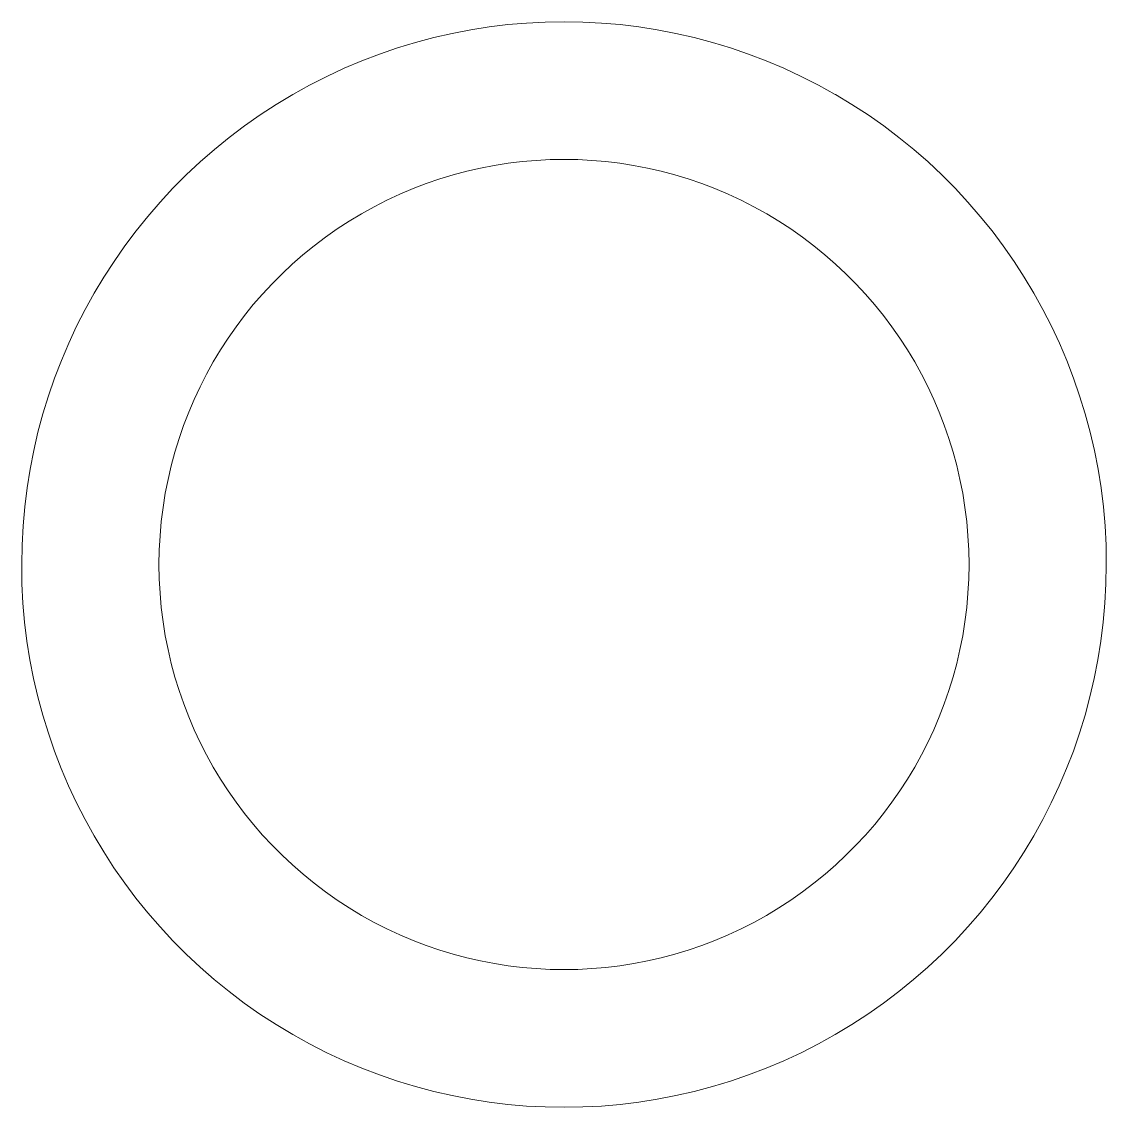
# Model space of a CAD drawing. Header units: centimetres. Extents: x -20.3 to 20.3, y -34.1 to 34.1.
# Drawn here: x -10.557 to -8.977, y -34.056 to -32.475 of the extents above; entities that cross this region are included whole.
import ezdxf

# ---------------------------------------------------------------- set-up
doc = ezdxf.new("R2010")
doc.units = ezdxf.units.CM
doc.header["$MEASUREMENT"] = 0
doc.layers.add('layer 1', color=7, linetype='Continuous')

msp = doc.modelspace()

# ---------------------------------------------------------------- linework, layer by layer
at = {"layer": 'layer 1', "color": 1, "lineweight": 9}
for points, knots in [([(-8.97671, -33.26569), (-8.97671, -33.26569), (-8.9771, -33.29386), (-8.9771, -33.29386), (-8.9771, -33.29386), (-8.9771, -33.29386), (-8.97849, -33.32186), (-8.97849, -33.32186), (-8.97849, -33.32186), (-8.97849, -33.32186), (-8.98096, -33.34967), (-8.98096, -33.34967), (-8.98096, -33.34967), (-8.98096, -33.34967), (-8.98438, -33.37727), (-8.98438, -33.37727), (-8.98438, -33.37727), (-8.98438, -33.37727), (-8.98876, -33.40464), (-8.98876, -33.40464), (-8.98876, -33.40464), (-8.98876, -33.40464), (-8.99408, -33.43177), (-8.99408, -33.43177), (-8.99408, -33.43177), (-8.99408, -33.43177), (-9.00032, -33.45862), (-9.00032, -33.45862), (-9.00032, -33.45862), (-9.00032, -33.45862), (-9.00748, -33.48517), (-9.00748, -33.48517), (-9.00748, -33.48517), (-9.00748, -33.48517), (-9.01554, -33.51141), (-9.01554, -33.51141), (-9.01554, -33.51141), (-9.01554, -33.51141), (-9.0245, -33.5373), (-9.0245, -33.5373), (-9.0245, -33.5373), (-9.0245, -33.5373), (-9.03434, -33.56284), (-9.03434, -33.56284), (-9.03434, -33.56284), (-9.03434, -33.56284), (-9.04504, -33.58799), (-9.04504, -33.58799), (-9.04504, -33.58799), (-9.04504, -33.58799), (-9.0566, -33.61274), (-9.0566, -33.61274), (-9.0566, -33.61274), (-9.0566, -33.61274), (-9.069, -33.63706), (-9.069, -33.63706), (-9.069, -33.63706), (-9.069, -33.63706), (-9.08222, -33.66093), (-9.08222, -33.66093), (-9.08222, -33.66093), (-9.08222, -33.66093), (-9.09626, -33.68433), (-9.09626, -33.68433), (-9.09626, -33.68433), (-9.09626, -33.68433), (-9.1111, -33.70724), (-9.1111, -33.70724), (-9.1111, -33.70724), (-9.1111, -33.70724), (-9.12674, -33.72963), (-9.12674, -33.72963), (-9.12674, -33.72963), (-9.12674, -33.72963), (-9.14314, -33.75149), (-9.14314, -33.75149), (-9.14314, -33.75149), (-9.14314, -33.75149), (-9.16032, -33.77279), (-9.16032, -33.77279), (-9.16032, -33.77279), (-9.16032, -33.77279), (-9.17824, -33.79351), (-9.17824, -33.79351), (-9.17824, -33.79351), (-9.17824, -33.79351), (-9.1969, -33.81363), (-9.1969, -33.81363), (-9.1969, -33.81363), (-9.1969, -33.81363), (-9.2163, -33.83313), (-9.2163, -33.83313), (-9.2163, -33.83313), (-9.2163, -33.83313), (-9.23641, -33.85199), (-9.23641, -33.85199), (-9.23641, -33.85199), (-9.23641, -33.85199), (-9.25723, -33.87017), (-9.25723, -33.87017), (-9.25723, -33.87017), (-9.25723, -33.87017), (-9.27873, -33.88766), (-9.27873, -33.88766), (-9.27873, -33.88766), (-9.27873, -33.88766), (-9.30091, -33.90444), (-9.30091, -33.90444), (-9.30091, -33.90444), (-9.30091, -33.90444), (-9.32375, -33.92049), (-9.32375, -33.92049), (-9.32375, -33.92049), (-9.32375, -33.92049), (-9.34725, -33.93579), (-9.34725, -33.93579), (-9.34725, -33.93579), (-9.34725, -33.93579), (-9.37138, -33.95031), (-9.37138, -33.95031), (-9.37138, -33.95031), (-9.37138, -33.95031), (-9.39601, -33.96396), (-9.39601, -33.96396), (-9.39601, -33.96396), (-9.39601, -33.96396), (-9.421, -33.97667), (-9.421, -33.97667), (-9.421, -33.97667), (-9.421, -33.97667), (-9.44631, -33.98844), (-9.44631, -33.98844), (-9.44631, -33.98844), (-9.44631, -33.98844), (-9.47194, -33.99927), (-9.47194, -33.99927), (-9.47194, -33.99927), (-9.47194, -33.99927), (-9.49783, -34.00915), (-9.49783, -34.00915), (-9.49783, -34.00915), (-9.49783, -34.00915), (-9.52398, -34.0181), (-9.52398, -34.0181), (-9.52398, -34.0181), (-9.52398, -34.0181), (-9.55036, -34.0261), (-9.55036, -34.0261), (-9.55036, -34.0261), (-9.55036, -34.0261), (-9.57694, -34.03317), (-9.57694, -34.03317), (-9.57694, -34.03317), (-9.57694, -34.03317), (-9.6037, -34.03929), (-9.6037, -34.03929), (-9.6037, -34.03929), (-9.6037, -34.03929), (-9.63061, -34.04447), (-9.63061, -34.04447), (-9.63061, -34.04447), (-9.63061, -34.04447), (-9.65764, -34.04871), (-9.65764, -34.04871), (-9.65764, -34.04871), (-9.65764, -34.04871), (-9.68478, -34.05201), (-9.68478, -34.05201), (-9.68478, -34.05201), (-9.68478, -34.05201), (-9.71199, -34.05437), (-9.71199, -34.05437), (-9.71199, -34.05437), (-9.71199, -34.05437), (-9.73925, -34.05578), (-9.73925, -34.05578), (-9.73925, -34.05578), (-9.73925, -34.05578), (-9.76654, -34.05622), (-9.76654, -34.05622), (-9.76654, -34.05622), (-9.76654, -34.05622), (-9.79383, -34.05578), (-9.79383, -34.05578), (-9.79383, -34.05578), (-9.79383, -34.05578), (-9.82109, -34.05437), (-9.82109, -34.05437), (-9.82109, -34.05437), (-9.82109, -34.05437), (-9.8483, -34.05201), (-9.8483, -34.05201), (-9.8483, -34.05201), (-9.8483, -34.05201), (-9.87544, -34.04871), (-9.87544, -34.04871), (-9.87544, -34.04871), (-9.87544, -34.04871), (-9.90247, -34.04447), (-9.90247, -34.04447), (-9.90247, -34.04447), (-9.90247, -34.04447), (-9.92938, -34.03929), (-9.92938, -34.03929), (-9.92938, -34.03929), (-9.92938, -34.03929), (-9.95614, -34.03317), (-9.95614, -34.03317), (-9.95614, -34.03317), (-9.95614, -34.03317), (-9.98272, -34.0261), (-9.98272, -34.0261), (-9.98272, -34.0261), (-9.98272, -34.0261), (-10.0091, -34.0181), (-10.0091, -34.0181), (-10.0091, -34.0181), (-10.0091, -34.0181), (-10.03525, -34.00915), (-10.03525, -34.00915), (-10.03525, -34.00915), (-10.03525, -34.00915), (-10.06115, -33.99927), (-10.06115, -33.99927), (-10.06115, -33.99927), (-10.06115, -33.99927), (-10.08677, -33.98844), (-10.08677, -33.98844), (-10.08677, -33.98844), (-10.08677, -33.98844), (-10.11209, -33.97667), (-10.11209, -33.97667), (-10.11209, -33.97667), (-10.11209, -33.97667), (-10.13708, -33.96396), (-10.13708, -33.96396), (-10.13708, -33.96396), (-10.13708, -33.96396), (-10.16171, -33.95031), (-10.16171, -33.95031), (-10.16171, -33.95031), (-10.16171, -33.95031), (-10.16183, -33.95031), (-10.16183, -33.95031), (-10.16183, -33.95031), (-10.16183, -33.95031), (-10.18596, -33.93579), (-10.18596, -33.93579), (-10.18596, -33.93579), (-10.18596, -33.93579), (-10.20946, -33.92049), (-10.20946, -33.92049), (-10.20946, -33.92049), (-10.20946, -33.92049), (-10.2323, -33.90444), (-10.2323, -33.90444), (-10.2323, -33.90444), (-10.2323, -33.90444), (-10.25448, -33.88766), (-10.25448, -33.88766), (-10.25448, -33.88766), (-10.25448, -33.88766), (-10.27598, -33.87017), (-10.27598, -33.87017), (-10.27598, -33.87017), (-10.27598, -33.87017), (-10.2968, -33.85199), (-10.2968, -33.85199), (-10.2968, -33.85199), (-10.2968, -33.85199), (-10.31691, -33.83313), (-10.31691, -33.83313), (-10.31691, -33.83313), (-10.31691, -33.83313), (-10.33631, -33.81363), (-10.33631, -33.81363), (-10.33631, -33.81363), (-10.33631, -33.81363), (-10.35499, -33.79351), (-10.35499, -33.79351), (-10.35499, -33.79351), (-10.35499, -33.79351), (-10.37294, -33.77279), (-10.37294, -33.77279), (-10.37294, -33.77279), (-10.37294, -33.77279), (-10.39012, -33.75149), (-10.39012, -33.75149), (-10.39012, -33.75149), (-10.39012, -33.75149), (-10.40654, -33.72963), (-10.40654, -33.72963), (-10.40654, -33.72963), (-10.40654, -33.72963), (-10.42217, -33.70724), (-10.42217, -33.70724), (-10.42217, -33.70724), (-10.42217, -33.70724), (-10.43701, -33.68433), (-10.43701, -33.68433), (-10.43701, -33.68433), (-10.43701, -33.68433), (-10.45106, -33.66093), (-10.45106, -33.66093), (-10.45106, -33.66093), (-10.45106, -33.66093), (-10.46428, -33.63706), (-10.46428, -33.63706), (-10.46428, -33.63706), (-10.46428, -33.63706), (-10.47668, -33.61274), (-10.47668, -33.61274), (-10.47668, -33.61274), (-10.47668, -33.61274), (-10.48824, -33.58799), (-10.48824, -33.58799), (-10.48824, -33.58799), (-10.48824, -33.58799), (-10.49894, -33.56284), (-10.49894, -33.56284), (-10.49894, -33.56284), (-10.49894, -33.56284), (-10.50878, -33.5373), (-10.50878, -33.5373), (-10.50878, -33.5373), (-10.50878, -33.5373), (-10.51774, -33.51141), (-10.51774, -33.51141), (-10.51774, -33.51141), (-10.51774, -33.51141), (-10.5258, -33.48517), (-10.5258, -33.48517), (-10.5258, -33.48517), (-10.5258, -33.48517), (-10.53297, -33.45862), (-10.53297, -33.45862), (-10.53297, -33.45862), (-10.53297, -33.45862), (-10.53921, -33.43177), (-10.53921, -33.43177), (-10.53921, -33.43177), (-10.53921, -33.43177), (-10.54453, -33.40464), (-10.54453, -33.40464), (-10.54453, -33.40464), (-10.54453, -33.40464), (-10.54891, -33.37727), (-10.54891, -33.37727), (-10.54891, -33.37727), (-10.54891, -33.37727), (-10.55233, -33.34967), (-10.55233, -33.34967), (-10.55233, -33.34967), (-10.55233, -33.34967), (-10.55479, -33.32186), (-10.55479, -33.32186), (-10.55479, -33.32186), (-10.55479, -33.32186), (-10.55619, -33.29386), (-10.55619, -33.29386), (-10.55619, -33.29386), (-10.55619, -33.29386), (-10.55658, -33.26569), (-10.55658, -33.26569), (-10.55658, -33.26569), (-10.55658, -33.26569), (-10.55646, -33.2657), (-10.55646, -33.2657), (-10.55646, -33.2657), (-10.55646, -33.2657), (-10.55607, -33.23754), (-10.55607, -33.23754), (-10.55607, -33.23754), (-10.55607, -33.23754), (-10.55467, -33.20954), (-10.55467, -33.20954), (-10.55467, -33.20954), (-10.55467, -33.20954), (-10.55221, -33.18173), (-10.55221, -33.18173), (-10.55221, -33.18173), (-10.55221, -33.18173), (-10.54879, -33.15412), (-10.54879, -33.15412), (-10.54879, -33.15412), (-10.54879, -33.15412), (-10.54441, -33.12675), (-10.54441, -33.12675), (-10.54441, -33.12675), (-10.54441, -33.12675), (-10.53909, -33.09963), (-10.53909, -33.09963), (-10.53909, -33.09963), (-10.53909, -33.09963), (-10.53285, -33.07278), (-10.53285, -33.07278), (-10.53285, -33.07278), (-10.53285, -33.07278), (-10.52569, -33.04623), (-10.52569, -33.04623), (-10.52569, -33.04623), (-10.52569, -33.04623), (-10.51762, -33.01999), (-10.51762, -33.01999), (-10.51762, -33.01999), (-10.51762, -33.01999), (-10.50866, -32.99409), (-10.50866, -32.99409), (-10.50866, -32.99409), (-10.50866, -32.99409), (-10.49882, -32.96856), (-10.49882, -32.96856), (-10.49882, -32.96856), (-10.49882, -32.96856), (-10.48812, -32.94341), (-10.48812, -32.94341), (-10.48812, -32.94341), (-10.48812, -32.94341), (-10.47656, -32.91866), (-10.47656, -32.91866), (-10.47656, -32.91866), (-10.47656, -32.91866), (-10.46416, -32.89434), (-10.46416, -32.89434), (-10.46416, -32.89434), (-10.46416, -32.89434), (-10.45094, -32.87047), (-10.45094, -32.87047), (-10.45094, -32.87047), (-10.45094, -32.87047), (-10.4369, -32.84707), (-10.4369, -32.84707), (-10.4369, -32.84707), (-10.4369, -32.84707), (-10.42206, -32.82416), (-10.42206, -32.82416), (-10.42206, -32.82416), (-10.42206, -32.82416), (-10.40642, -32.80176), (-10.40642, -32.80176), (-10.40642, -32.80176), (-10.40642, -32.80176), (-10.39, -32.77991), (-10.39, -32.77991), (-10.39, -32.77991), (-10.39, -32.77991), (-10.37282, -32.7586), (-10.37282, -32.7586), (-10.37282, -32.7586), (-10.37282, -32.7586), (-10.35488, -32.73788), (-10.35488, -32.73788), (-10.35488, -32.73788), (-10.35488, -32.73788), (-10.3362, -32.71776), (-10.3362, -32.71776), (-10.3362, -32.71776), (-10.3362, -32.71776), (-10.3168, -32.69826), (-10.3168, -32.69826), (-10.3168, -32.69826), (-10.3168, -32.69826), (-10.29668, -32.67941), (-10.29668, -32.67941), (-10.29668, -32.67941), (-10.29668, -32.67941), (-10.27587, -32.66123), (-10.27587, -32.66123), (-10.27587, -32.66123), (-10.27587, -32.66123), (-10.25437, -32.64373), (-10.25437, -32.64373), (-10.25437, -32.64373), (-10.25437, -32.64373), (-10.23219, -32.62695), (-10.23219, -32.62695), (-10.23219, -32.62695), (-10.23219, -32.62695), (-10.20934, -32.6109), (-10.20934, -32.6109), (-10.20934, -32.6109), (-10.20934, -32.6109), (-10.18585, -32.59561), (-10.18585, -32.59561), (-10.18585, -32.59561), (-10.18585, -32.59561), (-10.16172, -32.58109), (-10.16172, -32.58109), (-10.16172, -32.58109), (-10.16172, -32.58109), (-10.13709, -32.56744), (-10.13709, -32.56744), (-10.13709, -32.56744), (-10.13709, -32.56744), (-10.1121, -32.55473), (-10.1121, -32.55473), (-10.1121, -32.55473), (-10.1121, -32.55473), (-10.08678, -32.54296), (-10.08678, -32.54296), (-10.08678, -32.54296), (-10.08678, -32.54296), (-10.06116, -32.53213), (-10.06116, -32.53213), (-10.06116, -32.53213), (-10.06116, -32.53213), (-10.03526, -32.52224), (-10.03526, -32.52224), (-10.03526, -32.52224), (-10.03526, -32.52224), (-10.00911, -32.5133), (-10.00911, -32.5133), (-10.00911, -32.5133), (-10.00911, -32.5133), (-9.98273, -32.50529), (-9.98273, -32.50529), (-9.98273, -32.50529), (-9.98273, -32.50529), (-9.95615, -32.49823), (-9.95615, -32.49823), (-9.95615, -32.49823), (-9.95615, -32.49823), (-9.92939, -32.49211), (-9.92939, -32.49211), (-9.92939, -32.49211), (-9.92939, -32.49211), (-9.90248, -32.48692), (-9.90248, -32.48692), (-9.90248, -32.48692), (-9.90248, -32.48692), (-9.87545, -32.48268), (-9.87545, -32.48268), (-9.87545, -32.48268), (-9.87545, -32.48268), (-9.84831, -32.47938), (-9.84831, -32.47938), (-9.84831, -32.47938), (-9.84831, -32.47938), (-9.8211, -32.47703), (-9.8211, -32.47703), (-9.8211, -32.47703), (-9.8211, -32.47703), (-9.79384, -32.47561), (-9.79384, -32.47561), (-9.79384, -32.47561), (-9.79384, -32.47561), (-9.76655, -32.47511), (-9.76655, -32.47511), (-9.76655, -32.47511), (-9.76655, -32.47511), (-9.73926, -32.47561), (-9.73926, -32.47561), (-9.73926, -32.47561), (-9.73926, -32.47561), (-9.712, -32.47703), (-9.712, -32.47703), (-9.712, -32.47703), (-9.712, -32.47703), (-9.68479, -32.47938), (-9.68479, -32.47938), (-9.68479, -32.47938), (-9.68479, -32.47938), (-9.65765, -32.48268), (-9.65765, -32.48268), (-9.65765, -32.48268), (-9.65765, -32.48268), (-9.63062, -32.48692), (-9.63062, -32.48692), (-9.63062, -32.48692), (-9.63062, -32.48692), (-9.60371, -32.49211), (-9.60371, -32.49211), (-9.60371, -32.49211), (-9.60371, -32.49211), (-9.57695, -32.49823), (-9.57695, -32.49823), (-9.57695, -32.49823), (-9.57695, -32.49823), (-9.55038, -32.50529), (-9.55038, -32.50529), (-9.55038, -32.50529), (-9.55038, -32.50529), (-9.524, -32.5133), (-9.524, -32.5133), (-9.524, -32.5133), (-9.524, -32.5133), (-9.49785, -32.52224), (-9.49785, -32.52224), (-9.49785, -32.52224), (-9.49785, -32.52224), (-9.47195, -32.53213), (-9.47195, -32.53213), (-9.47195, -32.53213), (-9.47195, -32.53213), (-9.44633, -32.54296), (-9.44633, -32.54296), (-9.44633, -32.54296), (-9.44633, -32.54296), (-9.42101, -32.55473), (-9.42101, -32.55473), (-9.42101, -32.55473), (-9.42101, -32.55473), (-9.39602, -32.56744), (-9.39602, -32.56744), (-9.39602, -32.56744), (-9.39602, -32.56744), (-9.37139, -32.58109), (-9.37139, -32.58109), (-9.37139, -32.58109), (-9.37139, -32.58109), (-9.37122, -32.58108), (-9.37122, -32.58108), (-9.37122, -32.58108), (-9.37122, -32.58108), (-9.34708, -32.5956), (-9.34708, -32.5956), (-9.34708, -32.5956), (-9.34708, -32.5956), (-9.32358, -32.6109), (-9.32358, -32.6109), (-9.32358, -32.6109), (-9.32358, -32.6109), (-9.30074, -32.62695), (-9.30074, -32.62695), (-9.30074, -32.62695), (-9.30074, -32.62695), (-9.27856, -32.64373), (-9.27856, -32.64373), (-9.27856, -32.64373), (-9.27856, -32.64373), (-9.25706, -32.66122), (-9.25706, -32.66122), (-9.25706, -32.66122), (-9.25706, -32.66122), (-9.23624, -32.6794), (-9.23624, -32.6794), (-9.23624, -32.6794), (-9.23624, -32.6794), (-9.21613, -32.69826), (-9.21613, -32.69826), (-9.21613, -32.69826), (-9.21613, -32.69826), (-9.19673, -32.71776), (-9.19673, -32.71776), (-9.19673, -32.71776), (-9.19673, -32.71776), (-9.17807, -32.73788), (-9.17807, -32.73788), (-9.17807, -32.73788), (-9.17807, -32.73788), (-9.16015, -32.7586), (-9.16015, -32.7586), (-9.16015, -32.7586), (-9.16015, -32.7586), (-9.14297, -32.7799), (-9.14297, -32.7799), (-9.14297, -32.7799), (-9.14297, -32.7799), (-9.12657, -32.80176), (-9.12657, -32.80176), (-9.12657, -32.80176), (-9.12657, -32.80176), (-9.11092, -32.82415), (-9.11092, -32.82415), (-9.11092, -32.82415), (-9.11092, -32.82415), (-9.09608, -32.84706), (-9.09608, -32.84706), (-9.09608, -32.84706), (-9.09608, -32.84706), (-9.08204, -32.87046), (-9.08204, -32.87046), (-9.08204, -32.87046), (-9.08204, -32.87046), (-9.06882, -32.89433), (-9.06882, -32.89433), (-9.06882, -32.89433), (-9.06882, -32.89433), (-9.05642, -32.91865), (-9.05642, -32.91865), (-9.05642, -32.91865), (-9.05642, -32.91865), (-9.04486, -32.9434), (-9.04486, -32.9434), (-9.04486, -32.9434), (-9.04486, -32.9434), (-9.03416, -32.96855), (-9.03416, -32.96855), (-9.03416, -32.96855), (-9.03416, -32.96855), (-9.02432, -32.99409), (-9.02432, -32.99409), (-9.02432, -32.99409), (-9.02432, -32.99409), (-9.01536, -33.01998), (-9.01536, -33.01998), (-9.01536, -33.01998), (-9.01536, -33.01998), (-9.0073, -33.04622), (-9.0073, -33.04622), (-9.0073, -33.04622), (-9.0073, -33.04622), (-9.00014, -33.07277), (-9.00014, -33.07277), (-9.00014, -33.07277), (-9.00014, -33.07277), (-8.9939, -33.09962), (-8.9939, -33.09962), (-8.9939, -33.09962), (-8.9939, -33.09962), (-8.98858, -33.12674), (-8.98858, -33.12674), (-8.98858, -33.12674), (-8.98858, -33.12674), (-8.98419, -33.15412), (-8.98419, -33.15412), (-8.98419, -33.15412), (-8.98419, -33.15412), (-8.98078, -33.18172), (-8.98078, -33.18172), (-8.98078, -33.18172), (-8.98078, -33.18172), (-8.97831, -33.20953), (-8.97831, -33.20953), (-8.97831, -33.20953), (-8.97831, -33.20953), (-8.97691, -33.23753), (-8.97691, -33.23753), (-8.97691, -33.23753), (-8.97691, -33.23753), (-8.97653, -33.26569), (-8.97653, -33.26569)], [0, 0, 0, 0, 0.0054348, 0.0054348, 0.0054348, 0.0054348, 0.0108696, 0.0108696, 0.0108696, 0.0108696, 0.0163043, 0.0163043, 0.0163043, 0.0163043, 0.0217391, 0.0217391, 0.0217391, 0.0217391, 0.0271739, 0.0271739, 0.0271739, 0.0271739, 0.0326087, 0.0326087, 0.0326087, 0.0326087, 0.0380435, 0.0380435, 0.0380435, 0.0380435, 0.0434783, 0.0434783, 0.0434783, 0.0434783, 0.048913, 0.048913, 0.048913, 0.048913, 0.0543478, 0.0543478, 0.0543478, 0.0543478, 0.0597826, 0.0597826, 0.0597826, 0.0597826, 0.0652174, 0.0652174, 0.0652174, 0.0652174, 0.0706522, 0.0706522, 0.0706522, 0.0706522, 0.076087, 0.076087, 0.076087, 0.076087, 0.0815217, 0.0815217, 0.0815217, 0.0815217, 0.0869565, 0.0869565, 0.0869565, 0.0869565, 0.0923913, 0.0923913, 0.0923913, 0.0923913, 0.0978261, 0.0978261, 0.0978261, 0.0978261, 0.1032609, 0.1032609, 0.1032609, 0.1032609, 0.1086957, 0.1086957, 0.1086957, 0.1086957, 0.1141304, 0.1141304, 0.1141304, 0.1141304, 0.1195652, 0.1195652, 0.1195652, 0.1195652, 0.125, 0.125, 0.125, 0.125, 0.1304348, 0.1304348, 0.1304348, 0.1304348, 0.1358696, 0.1358696, 0.1358696, 0.1358696, 0.1413043, 0.1413043, 0.1413043, 0.1413043, 0.1467391, 0.1467391, 0.1467391, 0.1467391, 0.1521739, 0.1521739, 0.1521739, 0.1521739, 0.1576087, 0.1576087, 0.1576087, 0.1576087, 0.1630435, 0.1630435, 0.1630435, 0.1630435, 0.1684783, 0.1684783, 0.1684783, 0.1684783, 0.173913, 0.173913, 0.173913, 0.173913, 0.1793478, 0.1793478, 0.1793478, 0.1793478, 0.1847826, 0.1847826, 0.1847826, 0.1847826, 0.1902174, 0.1902174, 0.1902174, 0.1902174, 0.1956522, 0.1956522, 0.1956522, 0.1956522, 0.201087, 0.201087, 0.201087, 0.201087, 0.2065217, 0.2065217, 0.2065217, 0.2065217, 0.2119565, 0.2119565, 0.2119565, 0.2119565, 0.2173913, 0.2173913, 0.2173913, 0.2173913, 0.2228261, 0.2228261, 0.2228261, 0.2228261, 0.2282609, 0.2282609, 0.2282609, 0.2282609, 0.2336957, 0.2336957, 0.2336957, 0.2336957, 0.2391304, 0.2391304, 0.2391304, 0.2391304, 0.2445652, 0.2445652, 0.2445652, 0.2445652, 0.25, 0.25, 0.25, 0.25, 0.2554348, 0.2554348, 0.2554348, 0.2554348, 0.2608696, 0.2608696, 0.2608696, 0.2608696, 0.2663043, 0.2663043, 0.2663043, 0.2663043, 0.2717391, 0.2717391, 0.2717391, 0.2717391, 0.2771739, 0.2771739, 0.2771739, 0.2771739, 0.2826087, 0.2826087, 0.2826087, 0.2826087, 0.2880435, 0.2880435, 0.2880435, 0.2880435, 0.2934783, 0.2934783, 0.2934783, 0.2934783, 0.298913, 0.298913, 0.298913, 0.298913, 0.3043478, 0.3043478, 0.3043478, 0.3043478, 0.3097826, 0.3097826, 0.3097826, 0.3097826, 0.3152174, 0.3152174, 0.3152174, 0.3152174, 0.3206522, 0.3206522, 0.3206522, 0.3206522, 0.326087, 0.326087, 0.326087, 0.326087, 0.3315217, 0.3315217, 0.3315217, 0.3315217, 0.3369565, 0.3369565, 0.3369565, 0.3369565, 0.3423913, 0.3423913, 0.3423913, 0.3423913, 0.3478261, 0.3478261, 0.3478261, 0.3478261, 0.3532609, 0.3532609, 0.3532609, 0.3532609, 0.3586957, 0.3586957, 0.3586957, 0.3586957, 0.3641304, 0.3641304, 0.3641304, 0.3641304, 0.3695652, 0.3695652, 0.3695652, 0.3695652, 0.375, 0.375, 0.375, 0.375, 0.3804348, 0.3804348, 0.3804348, 0.3804348, 0.3858696, 0.3858696, 0.3858696, 0.3858696, 0.3913043, 0.3913043, 0.3913043, 0.3913043, 0.3967391, 0.3967391, 0.3967391, 0.3967391, 0.4021739, 0.4021739, 0.4021739, 0.4021739, 0.4076087, 0.4076087, 0.4076087, 0.4076087, 0.4130435, 0.4130435, 0.4130435, 0.4130435, 0.4184783, 0.4184783, 0.4184783, 0.4184783, 0.423913, 0.423913, 0.423913, 0.423913, 0.4293478, 0.4293478, 0.4293478, 0.4293478, 0.4347826, 0.4347826, 0.4347826, 0.4347826, 0.4402174, 0.4402174, 0.4402174, 0.4402174, 0.4456522, 0.4456522, 0.4456522, 0.4456522, 0.451087, 0.451087, 0.451087, 0.451087, 0.4565217, 0.4565217, 0.4565217, 0.4565217, 0.4619565, 0.4619565, 0.4619565, 0.4619565, 0.4673913, 0.4673913, 0.4673913, 0.4673913, 0.4728261, 0.4728261, 0.4728261, 0.4728261, 0.4782609, 0.4782609, 0.4782609, 0.4782609, 0.4836957, 0.4836957, 0.4836957, 0.4836957, 0.4891304, 0.4891304, 0.4891304, 0.4891304, 0.4945652, 0.4945652, 0.4945652, 0.4945652, 0.5, 0.5, 0.5, 0.5, 0.5054348, 0.5054348, 0.5054348, 0.5054348, 0.5108696, 0.5108696, 0.5108696, 0.5108696, 0.5163043, 0.5163043, 0.5163043, 0.5163043, 0.5217391, 0.5217391, 0.5217391, 0.5217391, 0.5271739, 0.5271739, 0.5271739, 0.5271739, 0.5326087, 0.5326087, 0.5326087, 0.5326087, 0.5380435, 0.5380435, 0.5380435, 0.5380435, 0.5434783, 0.5434783, 0.5434783, 0.5434783, 0.548913, 0.548913, 0.548913, 0.548913, 0.5543478, 0.5543478, 0.5543478, 0.5543478, 0.5597826, 0.5597826, 0.5597826, 0.5597826, 0.5652174, 0.5652174, 0.5652174, 0.5652174, 0.5706522, 0.5706522, 0.5706522, 0.5706522, 0.576087, 0.576087, 0.576087, 0.576087, 0.5815217, 0.5815217, 0.5815217, 0.5815217, 0.5869565, 0.5869565, 0.5869565, 0.5869565, 0.5923913, 0.5923913, 0.5923913, 0.5923913, 0.5978261, 0.5978261, 0.5978261, 0.5978261, 0.6032609, 0.6032609, 0.6032609, 0.6032609, 0.6086957, 0.6086957, 0.6086957, 0.6086957, 0.6141304, 0.6141304, 0.6141304, 0.6141304, 0.6195652, 0.6195652, 0.6195652, 0.6195652, 0.625, 0.625, 0.625, 0.625, 0.6304348, 0.6304348, 0.6304348, 0.6304348, 0.6358696, 0.6358696, 0.6358696, 0.6358696, 0.6413043, 0.6413043, 0.6413043, 0.6413043, 0.6467391, 0.6467391, 0.6467391, 0.6467391, 0.6521739, 0.6521739, 0.6521739, 0.6521739, 0.6576087, 0.6576087, 0.6576087, 0.6576087, 0.6630435, 0.6630435, 0.6630435, 0.6630435, 0.6684783, 0.6684783, 0.6684783, 0.6684783, 0.673913, 0.673913, 0.673913, 0.673913, 0.6793478, 0.6793478, 0.6793478, 0.6793478, 0.6847826, 0.6847826, 0.6847826, 0.6847826, 0.6902174, 0.6902174, 0.6902174, 0.6902174, 0.6956522, 0.6956522, 0.6956522, 0.6956522, 0.701087, 0.701087, 0.701087, 0.701087, 0.7065217, 0.7065217, 0.7065217, 0.7065217, 0.7119565, 0.7119565, 0.7119565, 0.7119565, 0.7173913, 0.7173913, 0.7173913, 0.7173913, 0.7228261, 0.7228261, 0.7228261, 0.7228261, 0.7282609, 0.7282609, 0.7282609, 0.7282609, 0.7336957, 0.7336957, 0.7336957, 0.7336957, 0.7391304, 0.7391304, 0.7391304, 0.7391304, 0.7445652, 0.7445652, 0.7445652, 0.7445652, 0.75, 0.75, 0.75, 0.75, 0.7554348, 0.7554348, 0.7554348, 0.7554348, 0.7608696, 0.7608696, 0.7608696, 0.7608696, 0.7663043, 0.7663043, 0.7663043, 0.7663043, 0.7717391, 0.7717391, 0.7717391, 0.7717391, 0.7771739, 0.7771739, 0.7771739, 0.7771739, 0.7826087, 0.7826087, 0.7826087, 0.7826087, 0.7880435, 0.7880435, 0.7880435, 0.7880435, 0.7934783, 0.7934783, 0.7934783, 0.7934783, 0.798913, 0.798913, 0.798913, 0.798913, 0.8043478, 0.8043478, 0.8043478, 0.8043478, 0.8097826, 0.8097826, 0.8097826, 0.8097826, 0.8152174, 0.8152174, 0.8152174, 0.8152174, 0.8206522, 0.8206522, 0.8206522, 0.8206522, 0.826087, 0.826087, 0.826087, 0.826087, 0.8315217, 0.8315217, 0.8315217, 0.8315217, 0.8369565, 0.8369565, 0.8369565, 0.8369565, 0.8423913, 0.8423913, 0.8423913, 0.8423913, 0.8478261, 0.8478261, 0.8478261, 0.8478261, 0.8532609, 0.8532609, 0.8532609, 0.8532609, 0.8586957, 0.8586957, 0.8586957, 0.8586957, 0.8641304, 0.8641304, 0.8641304, 0.8641304, 0.8695652, 0.8695652, 0.8695652, 0.8695652, 0.875, 0.875, 0.875, 0.875, 0.8804348, 0.8804348, 0.8804348, 0.8804348, 0.8858696, 0.8858696, 0.8858696, 0.8858696, 0.8913043, 0.8913043, 0.8913043, 0.8913043, 0.8967391, 0.8967391, 0.8967391, 0.8967391, 0.9021739, 0.9021739, 0.9021739, 0.9021739, 0.9076087, 0.9076087, 0.9076087, 0.9076087, 0.9130435, 0.9130435, 0.9130435, 0.9130435, 0.9184783, 0.9184783, 0.9184783, 0.9184783, 0.923913, 0.923913, 0.923913, 0.923913, 0.9293478, 0.9293478, 0.9293478, 0.9293478, 0.9347826, 0.9347826, 0.9347826, 0.9347826, 0.9402174, 0.9402174, 0.9402174, 0.9402174, 0.9456522, 0.9456522, 0.9456522, 0.9456522, 0.951087, 0.951087, 0.951087, 0.951087, 0.9565217, 0.9565217, 0.9565217, 0.9565217, 0.9619565, 0.9619565, 0.9619565, 0.9619565, 0.9673913, 0.9673913, 0.9673913, 0.9673913, 0.9728261, 0.9728261, 0.9728261, 0.9728261, 0.9782609, 0.9782609, 0.9782609, 0.9782609, 0.9836957, 0.9836957, 0.9836957, 0.9836957, 0.9891304, 0.9891304, 0.9891304, 0.9891304, 1, 1, 1, 1]), ([(-9.17654, -33.26569), (-9.17654, -33.26569), (-9.17692, -33.24467), (-9.17692, -33.24467), (-9.17692, -33.24467), (-9.17692, -33.24467), (-9.17812, -33.22378), (-9.17812, -33.22378), (-9.17812, -33.22378), (-9.17812, -33.22378), (-9.17992, -33.20302), (-9.17992, -33.20302), (-9.17992, -33.20302), (-9.17992, -33.20302), (-9.18248, -33.18241), (-9.18248, -33.18241), (-9.18248, -33.18241), (-9.18248, -33.18241), (-9.18576, -33.16198), (-9.18576, -33.16198), (-9.18576, -33.16198), (-9.18576, -33.16198), (-9.18974, -33.14173), (-9.18974, -33.14173), (-9.18974, -33.14173), (-9.18974, -33.14173), (-9.19442, -33.12169), (-9.19442, -33.12169), (-9.19442, -33.12169), (-9.19442, -33.12169), (-9.19977, -33.10187), (-9.19977, -33.10187), (-9.19977, -33.10187), (-9.19977, -33.10187), (-9.20581, -33.08229), (-9.20581, -33.08229), (-9.20581, -33.08229), (-9.20581, -33.08229), (-9.21251, -33.06296), (-9.21251, -33.06296), (-9.21251, -33.06296), (-9.21251, -33.06296), (-9.21987, -33.0439), (-9.21987, -33.0439), (-9.21987, -33.0439), (-9.21987, -33.0439), (-9.22787, -33.02513), (-9.22787, -33.02513), (-9.22787, -33.02513), (-9.22787, -33.02513), (-9.2365, -33.00665), (-9.2365, -33.00665), (-9.2365, -33.00665), (-9.2365, -33.00665), (-9.24576, -32.9885), (-9.24576, -32.9885), (-9.24576, -32.9885), (-9.24576, -32.9885), (-9.25564, -32.97068), (-9.25564, -32.97068), (-9.25564, -32.97068), (-9.25564, -32.97068), (-9.26613, -32.95321), (-9.26613, -32.95321), (-9.26613, -32.95321), (-9.26613, -32.95321), (-9.27721, -32.93611), (-9.27721, -32.93611), (-9.27721, -32.93611), (-9.27721, -32.93611), (-9.28889, -32.9194), (-9.28889, -32.9194), (-9.28889, -32.9194), (-9.28889, -32.9194), (-9.30115, -32.90308), (-9.30115, -32.90308), (-9.30115, -32.90308), (-9.30115, -32.90308), (-9.31397, -32.88718), (-9.31397, -32.88718), (-9.31397, -32.88718), (-9.31397, -32.88718), (-9.32735, -32.87172), (-9.32735, -32.87172), (-9.32735, -32.87172), (-9.32735, -32.87172), (-9.34129, -32.8567), (-9.34129, -32.8567), (-9.34129, -32.8567), (-9.34129, -32.8567), (-9.35577, -32.84215), (-9.35577, -32.84215), (-9.35577, -32.84215), (-9.35577, -32.84215), (-9.3708, -32.82808), (-9.3708, -32.82808), (-9.3708, -32.82808), (-9.3708, -32.82808), (-9.38633, -32.81451), (-9.38633, -32.81451), (-9.38633, -32.81451), (-9.38633, -32.81451), (-9.4024, -32.80145), (-9.4024, -32.80145), (-9.4024, -32.80145), (-9.4024, -32.80145), (-9.41895, -32.78892), (-9.41895, -32.78892), (-9.41895, -32.78892), (-9.41895, -32.78892), (-9.43602, -32.77695), (-9.43602, -32.77695), (-9.43602, -32.77695), (-9.43602, -32.77695), (-9.45355, -32.76553), (-9.45355, -32.76553), (-9.45355, -32.76553), (-9.45355, -32.76553), (-9.47127, -32.75488), (-9.47127, -32.75488), (-9.47127, -32.75488), (-9.47127, -32.75488), (-9.48995, -32.74454), (-9.48995, -32.74454), (-9.48995, -32.74454), (-9.48995, -32.74454), (-9.50861, -32.73505), (-9.50861, -32.73505), (-9.50861, -32.73505), (-9.50861, -32.73505), (-9.52751, -32.72627), (-9.52751, -32.72627), (-9.52751, -32.72627), (-9.52751, -32.72627), (-9.54663, -32.71819), (-9.54663, -32.71819), (-9.54663, -32.71819), (-9.54663, -32.71819), (-9.56597, -32.71081), (-9.56597, -32.71081), (-9.56597, -32.71081), (-9.56597, -32.71081), (-9.58549, -32.70414), (-9.58549, -32.70414), (-9.58549, -32.70414), (-9.58549, -32.70414), (-9.60519, -32.69816), (-9.60519, -32.69816), (-9.60519, -32.69816), (-9.60519, -32.69816), (-9.62503, -32.69289), (-9.62503, -32.69289), (-9.62503, -32.69289), (-9.62503, -32.69289), (-9.64501, -32.68832), (-9.64501, -32.68832), (-9.64501, -32.68832), (-9.64501, -32.68832), (-9.6651, -32.68446), (-9.6651, -32.68446), (-9.6651, -32.68446), (-9.6651, -32.68446), (-9.68528, -32.6813), (-9.68528, -32.6813), (-9.68528, -32.6813), (-9.68528, -32.6813), (-9.70553, -32.67884), (-9.70553, -32.67884), (-9.70553, -32.67884), (-9.70553, -32.67884), (-9.72585, -32.67708), (-9.72585, -32.67708), (-9.72585, -32.67708), (-9.72585, -32.67708), (-9.7462, -32.67602), (-9.7462, -32.67602), (-9.7462, -32.67602), (-9.7462, -32.67602), (-9.76657, -32.67563), (-9.76657, -32.67563), (-9.76657, -32.67563), (-9.76657, -32.67563), (-9.78694, -32.67602), (-9.78694, -32.67602), (-9.78694, -32.67602), (-9.78694, -32.67602), (-9.80729, -32.67708), (-9.80729, -32.67708), (-9.80729, -32.67708), (-9.80729, -32.67708), (-9.8276, -32.67884), (-9.8276, -32.67884), (-9.8276, -32.67884), (-9.8276, -32.67884), (-9.84786, -32.6813), (-9.84786, -32.6813), (-9.84786, -32.6813), (-9.84786, -32.6813), (-9.86805, -32.68446), (-9.86805, -32.68446), (-9.86805, -32.68446), (-9.86805, -32.68446), (-9.88813, -32.68832), (-9.88813, -32.68832), (-9.88813, -32.68832), (-9.88813, -32.68832), (-9.90812, -32.69289), (-9.90812, -32.69289), (-9.90812, -32.69289), (-9.90812, -32.69289), (-9.92795, -32.69816), (-9.92795, -32.69816), (-9.92795, -32.69816), (-9.92795, -32.69816), (-9.94766, -32.70414), (-9.94766, -32.70414), (-9.94766, -32.70414), (-9.94766, -32.70414), (-9.96717, -32.71081), (-9.96717, -32.71081), (-9.96717, -32.71081), (-9.96717, -32.71081), (-9.98652, -32.71819), (-9.98652, -32.71819), (-9.98652, -32.71819), (-9.98652, -32.71819), (-10.00564, -32.72627), (-10.00564, -32.72627), (-10.00564, -32.72627), (-10.00564, -32.72627), (-10.02453, -32.73505), (-10.02453, -32.73505), (-10.02453, -32.73505), (-10.02453, -32.73505), (-10.0432, -32.74454), (-10.0432, -32.74454), (-10.0432, -32.74454), (-10.0432, -32.74454), (-10.06158, -32.75473), (-10.06158, -32.75473), (-10.06158, -32.75473), (-10.06158, -32.75473), (-10.07958, -32.76556), (-10.07958, -32.76556), (-10.07958, -32.76556), (-10.07958, -32.76556), (-10.09712, -32.77698), (-10.09712, -32.77698), (-10.09712, -32.77698), (-10.09712, -32.77698), (-10.11418, -32.78896), (-10.11418, -32.78896), (-10.11418, -32.78896), (-10.11418, -32.78896), (-10.13074, -32.80148), (-10.13074, -32.80148), (-10.13074, -32.80148), (-10.13074, -32.80148), (-10.1468, -32.81454), (-10.1468, -32.81454), (-10.1468, -32.81454), (-10.1468, -32.81454), (-10.16234, -32.82811), (-10.16234, -32.82811), (-10.16234, -32.82811), (-10.16234, -32.82811), (-10.17736, -32.84218), (-10.17736, -32.84218), (-10.17736, -32.84218), (-10.17736, -32.84218), (-10.19184, -32.85673), (-10.19184, -32.85673), (-10.19184, -32.85673), (-10.19184, -32.85673), (-10.20578, -32.87175), (-10.20578, -32.87175), (-10.20578, -32.87175), (-10.20578, -32.87175), (-10.21917, -32.88722), (-10.21917, -32.88722), (-10.21917, -32.88722), (-10.21917, -32.88722), (-10.23199, -32.90311), (-10.23199, -32.90311), (-10.23199, -32.90311), (-10.23199, -32.90311), (-10.24424, -32.91943), (-10.24424, -32.91943), (-10.24424, -32.91943), (-10.24424, -32.91943), (-10.25592, -32.93615), (-10.25592, -32.93615), (-10.25592, -32.93615), (-10.25592, -32.93615), (-10.267, -32.95325), (-10.267, -32.95325), (-10.267, -32.95325), (-10.267, -32.95325), (-10.27751, -32.97071), (-10.27751, -32.97071), (-10.27751, -32.97071), (-10.27751, -32.97071), (-10.28739, -32.98853), (-10.28739, -32.98853), (-10.28739, -32.98853), (-10.28739, -32.98853), (-10.29665, -33.00669), (-10.29665, -33.00669), (-10.29665, -33.00669), (-10.29665, -33.00669), (-10.30528, -33.02516), (-10.30528, -33.02516), (-10.30528, -33.02516), (-10.30528, -33.02516), (-10.31328, -33.04393), (-10.31328, -33.04393), (-10.31328, -33.04393), (-10.31328, -33.04393), (-10.32064, -33.06299), (-10.32064, -33.06299), (-10.32064, -33.06299), (-10.32064, -33.06299), (-10.32734, -33.08232), (-10.32734, -33.08232), (-10.32734, -33.08232), (-10.32734, -33.08232), (-10.33338, -33.10191), (-10.33338, -33.10191), (-10.33338, -33.10191), (-10.33338, -33.10191), (-10.33873, -33.12173), (-10.33873, -33.12173), (-10.33873, -33.12173), (-10.33873, -33.12173), (-10.34341, -33.14177), (-10.34341, -33.14177), (-10.34341, -33.14177), (-10.34341, -33.14177), (-10.34739, -33.16201), (-10.34739, -33.16201), (-10.34739, -33.16201), (-10.34739, -33.16201), (-10.35067, -33.18244), (-10.35067, -33.18244), (-10.35067, -33.18244), (-10.35067, -33.18244), (-10.35323, -33.20305), (-10.35323, -33.20305), (-10.35323, -33.20305), (-10.35323, -33.20305), (-10.35503, -33.22381), (-10.35503, -33.22381), (-10.35503, -33.22381), (-10.35503, -33.22381), (-10.35623, -33.24471), (-10.35623, -33.24471), (-10.35623, -33.24471), (-10.35623, -33.24471), (-10.35659, -33.26571), (-10.35659, -33.26571), (-10.35659, -33.26571), (-10.35659, -33.26571), (-10.35619, -33.28672), (-10.35619, -33.28672), (-10.35619, -33.28672), (-10.35619, -33.28672), (-10.35499, -33.30761), (-10.35499, -33.30761), (-10.35499, -33.30761), (-10.35499, -33.30761), (-10.35319, -33.32837), (-10.35319, -33.32837), (-10.35319, -33.32837), (-10.35319, -33.32837), (-10.35063, -33.34898), (-10.35063, -33.34898), (-10.35063, -33.34898), (-10.35063, -33.34898), (-10.34735, -33.36941), (-10.34735, -33.36941), (-10.34735, -33.36941), (-10.34735, -33.36941), (-10.34337, -33.38965), (-10.34337, -33.38965), (-10.34337, -33.38965), (-10.34337, -33.38965), (-10.33869, -33.4097), (-10.33869, -33.4097), (-10.33869, -33.4097), (-10.33869, -33.4097), (-10.33334, -33.42952), (-10.33334, -33.42952), (-10.33334, -33.42952), (-10.33334, -33.42952), (-10.3273, -33.4491), (-10.3273, -33.4491), (-10.3273, -33.4491), (-10.3273, -33.4491), (-10.32059, -33.46843), (-10.32059, -33.46843), (-10.32059, -33.46843), (-10.32059, -33.46843), (-10.31324, -33.48749), (-10.31324, -33.48749), (-10.31324, -33.48749), (-10.31324, -33.48749), (-10.30524, -33.50626), (-10.30524, -33.50626), (-10.30524, -33.50626), (-10.30524, -33.50626), (-10.2966, -33.52474), (-10.2966, -33.52474), (-10.2966, -33.52474), (-10.2966, -33.52474), (-10.28734, -33.54289), (-10.28734, -33.54289), (-10.28734, -33.54289), (-10.28734, -33.54289), (-10.27746, -33.56071), (-10.27746, -33.56071), (-10.27746, -33.56071), (-10.27746, -33.56071), (-10.26696, -33.57818), (-10.26696, -33.57818), (-10.26696, -33.57818), (-10.26696, -33.57818), (-10.25588, -33.59528), (-10.25588, -33.59528), (-10.25588, -33.59528), (-10.25588, -33.59528), (-10.2442, -33.61199), (-10.2442, -33.61199), (-10.2442, -33.61199), (-10.2442, -33.61199), (-10.23194, -33.62831), (-10.23194, -33.62831), (-10.23194, -33.62831), (-10.23194, -33.62831), (-10.21912, -33.64421), (-10.21912, -33.64421), (-10.21912, -33.64421), (-10.21912, -33.64421), (-10.20574, -33.65967), (-10.20574, -33.65967), (-10.20574, -33.65967), (-10.20574, -33.65967), (-10.1918, -33.67469), (-10.1918, -33.67469), (-10.1918, -33.67469), (-10.1918, -33.67469), (-10.17732, -33.68924), (-10.17732, -33.68924), (-10.17732, -33.68924), (-10.17732, -33.68924), (-10.1623, -33.70331), (-10.1623, -33.70331), (-10.1623, -33.70331), (-10.1623, -33.70331), (-10.14676, -33.71688), (-10.14676, -33.71688), (-10.14676, -33.71688), (-10.14676, -33.71688), (-10.13069, -33.72994), (-10.13069, -33.72994), (-10.13069, -33.72994), (-10.13069, -33.72994), (-10.11414, -33.74247), (-10.11414, -33.74247), (-10.11414, -33.74247), (-10.11414, -33.74247), (-10.09707, -33.75444), (-10.09707, -33.75444), (-10.09707, -33.75444), (-10.09707, -33.75444), (-10.07954, -33.76586), (-10.07954, -33.76586), (-10.07954, -33.76586), (-10.07954, -33.76586), (-10.06153, -33.77668), (-10.06153, -33.77668), (-10.06153, -33.77668), (-10.06153, -33.77668), (-10.04316, -33.78686), (-10.04316, -33.78686), (-10.04316, -33.78686), (-10.04316, -33.78686), (-10.0245, -33.79634), (-10.0245, -33.79634), (-10.0245, -33.79634), (-10.0245, -33.79634), (-10.0056, -33.80513), (-10.0056, -33.80513), (-10.0056, -33.80513), (-10.0056, -33.80513), (-9.98648, -33.81321), (-9.98648, -33.81321), (-9.98648, -33.81321), (-9.98648, -33.81321), (-9.96714, -33.82059), (-9.96714, -33.82059), (-9.96714, -33.82059), (-9.96714, -33.82059), (-9.94762, -33.82726), (-9.94762, -33.82726), (-9.94762, -33.82726), (-9.94762, -33.82726), (-9.92792, -33.83323), (-9.92792, -33.83323), (-9.92792, -33.83323), (-9.92792, -33.83323), (-9.90808, -33.8385), (-9.90808, -33.8385), (-9.90808, -33.8385), (-9.90808, -33.8385), (-9.88809, -33.84307), (-9.88809, -33.84307), (-9.88809, -33.84307), (-9.88809, -33.84307), (-9.86801, -33.84693), (-9.86801, -33.84693), (-9.86801, -33.84693), (-9.86801, -33.84693), (-9.84782, -33.8501), (-9.84782, -33.8501), (-9.84782, -33.8501), (-9.84782, -33.8501), (-9.82756, -33.85255), (-9.82756, -33.85255), (-9.82756, -33.85255), (-9.82756, -33.85255), (-9.80725, -33.85431), (-9.80725, -33.85431), (-9.80725, -33.85431), (-9.80725, -33.85431), (-9.7869, -33.85537), (-9.7869, -33.85537), (-9.7869, -33.85537), (-9.7869, -33.85537), (-9.76653, -33.85576), (-9.76653, -33.85576), (-9.76653, -33.85576), (-9.76653, -33.85576), (-9.74616, -33.85537), (-9.74616, -33.85537), (-9.74616, -33.85537), (-9.74616, -33.85537), (-9.72581, -33.85431), (-9.72581, -33.85431), (-9.72581, -33.85431), (-9.72581, -33.85431), (-9.7055, -33.85255), (-9.7055, -33.85255), (-9.7055, -33.85255), (-9.7055, -33.85255), (-9.68524, -33.8501), (-9.68524, -33.8501), (-9.68524, -33.8501), (-9.68524, -33.8501), (-9.66506, -33.84693), (-9.66506, -33.84693), (-9.66506, -33.84693), (-9.66506, -33.84693), (-9.64498, -33.84307), (-9.64498, -33.84307), (-9.64498, -33.84307), (-9.64498, -33.84307), (-9.62499, -33.8385), (-9.62499, -33.8385), (-9.62499, -33.8385), (-9.62499, -33.8385), (-9.60516, -33.83323), (-9.60516, -33.83323), (-9.60516, -33.83323), (-9.60516, -33.83323), (-9.58545, -33.82726), (-9.58545, -33.82726), (-9.58545, -33.82726), (-9.58545, -33.82726), (-9.56594, -33.82059), (-9.56594, -33.82059), (-9.56594, -33.82059), (-9.56594, -33.82059), (-9.54659, -33.81321), (-9.54659, -33.81321), (-9.54659, -33.81321), (-9.54659, -33.81321), (-9.52747, -33.80513), (-9.52747, -33.80513), (-9.52747, -33.80513), (-9.52747, -33.80513), (-9.50858, -33.79634), (-9.50858, -33.79634), (-9.50858, -33.79634), (-9.50858, -33.79634), (-9.48991, -33.78686), (-9.48991, -33.78686), (-9.48991, -33.78686), (-9.48991, -33.78686), (-9.47152, -33.77667), (-9.47152, -33.77667), (-9.47152, -33.77667), (-9.47152, -33.77667), (-9.45352, -33.76583), (-9.45352, -33.76583), (-9.45352, -33.76583), (-9.45352, -33.76583), (-9.43598, -33.75442), (-9.43598, -33.75442), (-9.43598, -33.75442), (-9.43598, -33.75442), (-9.41892, -33.74244), (-9.41892, -33.74244), (-9.41892, -33.74244), (-9.41892, -33.74244), (-9.40236, -33.72991), (-9.40236, -33.72991), (-9.40236, -33.72991), (-9.40236, -33.72991), (-9.3863, -33.71686), (-9.3863, -33.71686), (-9.3863, -33.71686), (-9.3863, -33.71686), (-9.37076, -33.70329), (-9.37076, -33.70329), (-9.37076, -33.70329), (-9.37076, -33.70329), (-9.35574, -33.68922), (-9.35574, -33.68922), (-9.35574, -33.68922), (-9.35574, -33.68922), (-9.34126, -33.67466), (-9.34126, -33.67466), (-9.34126, -33.67466), (-9.34126, -33.67466), (-9.32732, -33.65965), (-9.32732, -33.65965), (-9.32732, -33.65965), (-9.32732, -33.65965), (-9.31394, -33.64418), (-9.31394, -33.64418), (-9.31394, -33.64418), (-9.31394, -33.64418), (-9.30112, -33.62828), (-9.30112, -33.62828), (-9.30112, -33.62828), (-9.30112, -33.62828), (-9.28886, -33.61197), (-9.28886, -33.61197), (-9.28886, -33.61197), (-9.28886, -33.61197), (-9.27717, -33.59525), (-9.27717, -33.59525), (-9.27717, -33.59525), (-9.27717, -33.59525), (-9.26609, -33.57815), (-9.26609, -33.57815), (-9.26609, -33.57815), (-9.26609, -33.57815), (-9.25561, -33.56068), (-9.25561, -33.56068), (-9.25561, -33.56068), (-9.25561, -33.56068), (-9.24573, -33.54286), (-9.24573, -33.54286), (-9.24573, -33.54286), (-9.24573, -33.54286), (-9.23647, -33.52471), (-9.23647, -33.52471), (-9.23647, -33.52471), (-9.23647, -33.52471), (-9.22783, -33.50624), (-9.22783, -33.50624), (-9.22783, -33.50624), (-9.22783, -33.50624), (-9.21983, -33.48746), (-9.21983, -33.48746), (-9.21983, -33.48746), (-9.21983, -33.48746), (-9.21248, -33.4684), (-9.21248, -33.4684), (-9.21248, -33.4684), (-9.21248, -33.4684), (-9.20578, -33.44907), (-9.20578, -33.44907), (-9.20578, -33.44907), (-9.20578, -33.44907), (-9.19974, -33.42949), (-9.19974, -33.42949), (-9.19974, -33.42949), (-9.19974, -33.42949), (-9.19438, -33.40967), (-9.19438, -33.40967), (-9.19438, -33.40967), (-9.19438, -33.40967), (-9.1897, -33.38963), (-9.1897, -33.38963), (-9.1897, -33.38963), (-9.1897, -33.38963), (-9.18572, -33.36938), (-9.18572, -33.36938), (-9.18572, -33.36938), (-9.18572, -33.36938), (-9.18244, -33.34895), (-9.18244, -33.34895), (-9.18244, -33.34895), (-9.18244, -33.34895), (-9.17989, -33.32835), (-9.17989, -33.32835), (-9.17989, -33.32835), (-9.17989, -33.32835), (-9.17809, -33.30759), (-9.17809, -33.30759), (-9.17809, -33.30759), (-9.17809, -33.30759), (-9.17689, -33.28669), (-9.17689, -33.28669), (-9.17689, -33.28669), (-9.17689, -33.28669), (-9.1765, -33.26567), (-9.1765, -33.26567)], [0, 0, 0, 0, 0.0055249, 0.0055249, 0.0055249, 0.0055249, 0.0110497, 0.0110497, 0.0110497, 0.0110497, 0.0165746, 0.0165746, 0.0165746, 0.0165746, 0.0220994, 0.0220994, 0.0220994, 0.0220994, 0.0276243, 0.0276243, 0.0276243, 0.0276243, 0.0331492, 0.0331492, 0.0331492, 0.0331492, 0.038674, 0.038674, 0.038674, 0.038674, 0.0441989, 0.0441989, 0.0441989, 0.0441989, 0.0497238, 0.0497238, 0.0497238, 0.0497238, 0.0552486, 0.0552486, 0.0552486, 0.0552486, 0.0607735, 0.0607735, 0.0607735, 0.0607735, 0.0662983, 0.0662983, 0.0662983, 0.0662983, 0.0718232, 0.0718232, 0.0718232, 0.0718232, 0.0773481, 0.0773481, 0.0773481, 0.0773481, 0.0828729, 0.0828729, 0.0828729, 0.0828729, 0.0883978, 0.0883978, 0.0883978, 0.0883978, 0.0939227, 0.0939227, 0.0939227, 0.0939227, 0.0994475, 0.0994475, 0.0994475, 0.0994475, 0.1049724, 0.1049724, 0.1049724, 0.1049724, 0.1104972, 0.1104972, 0.1104972, 0.1104972, 0.1160221, 0.1160221, 0.1160221, 0.1160221, 0.121547, 0.121547, 0.121547, 0.121547, 0.1270718, 0.1270718, 0.1270718, 0.1270718, 0.1325967, 0.1325967, 0.1325967, 0.1325967, 0.1381215, 0.1381215, 0.1381215, 0.1381215, 0.1436464, 0.1436464, 0.1436464, 0.1436464, 0.1491713, 0.1491713, 0.1491713, 0.1491713, 0.1546961, 0.1546961, 0.1546961, 0.1546961, 0.160221, 0.160221, 0.160221, 0.160221, 0.1657459, 0.1657459, 0.1657459, 0.1657459, 0.1712707, 0.1712707, 0.1712707, 0.1712707, 0.1767956, 0.1767956, 0.1767956, 0.1767956, 0.1823204, 0.1823204, 0.1823204, 0.1823204, 0.1878453, 0.1878453, 0.1878453, 0.1878453, 0.1933702, 0.1933702, 0.1933702, 0.1933702, 0.198895, 0.198895, 0.198895, 0.198895, 0.2044199, 0.2044199, 0.2044199, 0.2044199, 0.2099448, 0.2099448, 0.2099448, 0.2099448, 0.2154696, 0.2154696, 0.2154696, 0.2154696, 0.2209945, 0.2209945, 0.2209945, 0.2209945, 0.2265193, 0.2265193, 0.2265193, 0.2265193, 0.2320442, 0.2320442, 0.2320442, 0.2320442, 0.2375691, 0.2375691, 0.2375691, 0.2375691, 0.2430939, 0.2430939, 0.2430939, 0.2430939, 0.2486188, 0.2486188, 0.2486188, 0.2486188, 0.2541436, 0.2541436, 0.2541436, 0.2541436, 0.2596685, 0.2596685, 0.2596685, 0.2596685, 0.2651934, 0.2651934, 0.2651934, 0.2651934, 0.2707182, 0.2707182, 0.2707182, 0.2707182, 0.2762431, 0.2762431, 0.2762431, 0.2762431, 0.281768, 0.281768, 0.281768, 0.281768, 0.2872928, 0.2872928, 0.2872928, 0.2872928, 0.2928177, 0.2928177, 0.2928177, 0.2928177, 0.2983425, 0.2983425, 0.2983425, 0.2983425, 0.3038674, 0.3038674, 0.3038674, 0.3038674, 0.3093923, 0.3093923, 0.3093923, 0.3093923, 0.3149171, 0.3149171, 0.3149171, 0.3149171, 0.320442, 0.320442, 0.320442, 0.320442, 0.3259669, 0.3259669, 0.3259669, 0.3259669, 0.3314917, 0.3314917, 0.3314917, 0.3314917, 0.3370166, 0.3370166, 0.3370166, 0.3370166, 0.3425414, 0.3425414, 0.3425414, 0.3425414, 0.3480663, 0.3480663, 0.3480663, 0.3480663, 0.3535912, 0.3535912, 0.3535912, 0.3535912, 0.359116, 0.359116, 0.359116, 0.359116, 0.3646409, 0.3646409, 0.3646409, 0.3646409, 0.3701657, 0.3701657, 0.3701657, 0.3701657, 0.3756906, 0.3756906, 0.3756906, 0.3756906, 0.3812155, 0.3812155, 0.3812155, 0.3812155, 0.3867403, 0.3867403, 0.3867403, 0.3867403, 0.3922652, 0.3922652, 0.3922652, 0.3922652, 0.3977901, 0.3977901, 0.3977901, 0.3977901, 0.4033149, 0.4033149, 0.4033149, 0.4033149, 0.4088398, 0.4088398, 0.4088398, 0.4088398, 0.4143646, 0.4143646, 0.4143646, 0.4143646, 0.4198895, 0.4198895, 0.4198895, 0.4198895, 0.4254144, 0.4254144, 0.4254144, 0.4254144, 0.4309392, 0.4309392, 0.4309392, 0.4309392, 0.4364641, 0.4364641, 0.4364641, 0.4364641, 0.441989, 0.441989, 0.441989, 0.441989, 0.4475138, 0.4475138, 0.4475138, 0.4475138, 0.4530387, 0.4530387, 0.4530387, 0.4530387, 0.4585635, 0.4585635, 0.4585635, 0.4585635, 0.4640884, 0.4640884, 0.4640884, 0.4640884, 0.4696133, 0.4696133, 0.4696133, 0.4696133, 0.4751381, 0.4751381, 0.4751381, 0.4751381, 0.480663, 0.480663, 0.480663, 0.480663, 0.4861878, 0.4861878, 0.4861878, 0.4861878, 0.4917127, 0.4917127, 0.4917127, 0.4917127, 0.4972376, 0.4972376, 0.4972376, 0.4972376, 0.5027624, 0.5027624, 0.5027624, 0.5027624, 0.5082873, 0.5082873, 0.5082873, 0.5082873, 0.5138122, 0.5138122, 0.5138122, 0.5138122, 0.519337, 0.519337, 0.519337, 0.519337, 0.5248619, 0.5248619, 0.5248619, 0.5248619, 0.5303867, 0.5303867, 0.5303867, 0.5303867, 0.5359116, 0.5359116, 0.5359116, 0.5359116, 0.5414365, 0.5414365, 0.5414365, 0.5414365, 0.5469613, 0.5469613, 0.5469613, 0.5469613, 0.5524862, 0.5524862, 0.5524862, 0.5524862, 0.558011, 0.558011, 0.558011, 0.558011, 0.5635359, 0.5635359, 0.5635359, 0.5635359, 0.5690608, 0.5690608, 0.5690608, 0.5690608, 0.5745856, 0.5745856, 0.5745856, 0.5745856, 0.5801105, 0.5801105, 0.5801105, 0.5801105, 0.5856354, 0.5856354, 0.5856354, 0.5856354, 0.5911602, 0.5911602, 0.5911602, 0.5911602, 0.5966851, 0.5966851, 0.5966851, 0.5966851, 0.6022099, 0.6022099, 0.6022099, 0.6022099, 0.6077348, 0.6077348, 0.6077348, 0.6077348, 0.6132597, 0.6132597, 0.6132597, 0.6132597, 0.6187845, 0.6187845, 0.6187845, 0.6187845, 0.6243094, 0.6243094, 0.6243094, 0.6243094, 0.6298343, 0.6298343, 0.6298343, 0.6298343, 0.6353591, 0.6353591, 0.6353591, 0.6353591, 0.640884, 0.640884, 0.640884, 0.640884, 0.6464088, 0.6464088, 0.6464088, 0.6464088, 0.6519337, 0.6519337, 0.6519337, 0.6519337, 0.6574586, 0.6574586, 0.6574586, 0.6574586, 0.6629834, 0.6629834, 0.6629834, 0.6629834, 0.6685083, 0.6685083, 0.6685083, 0.6685083, 0.6740331, 0.6740331, 0.6740331, 0.6740331, 0.679558, 0.679558, 0.679558, 0.679558, 0.6850829, 0.6850829, 0.6850829, 0.6850829, 0.6906077, 0.6906077, 0.6906077, 0.6906077, 0.6961326, 0.6961326, 0.6961326, 0.6961326, 0.7016575, 0.7016575, 0.7016575, 0.7016575, 0.7071823, 0.7071823, 0.7071823, 0.7071823, 0.7127072, 0.7127072, 0.7127072, 0.7127072, 0.718232, 0.718232, 0.718232, 0.718232, 0.7237569, 0.7237569, 0.7237569, 0.7237569, 0.7292818, 0.7292818, 0.7292818, 0.7292818, 0.7348066, 0.7348066, 0.7348066, 0.7348066, 0.7403315, 0.7403315, 0.7403315, 0.7403315, 0.7458564, 0.7458564, 0.7458564, 0.7458564, 0.7513812, 0.7513812, 0.7513812, 0.7513812, 0.7569061, 0.7569061, 0.7569061, 0.7569061, 0.7624309, 0.7624309, 0.7624309, 0.7624309, 0.7679558, 0.7679558, 0.7679558, 0.7679558, 0.7734807, 0.7734807, 0.7734807, 0.7734807, 0.7790055, 0.7790055, 0.7790055, 0.7790055, 0.7845304, 0.7845304, 0.7845304, 0.7845304, 0.7900552, 0.7900552, 0.7900552, 0.7900552, 0.7955801, 0.7955801, 0.7955801, 0.7955801, 0.801105, 0.801105, 0.801105, 0.801105, 0.8066298, 0.8066298, 0.8066298, 0.8066298, 0.8121547, 0.8121547, 0.8121547, 0.8121547, 0.8176796, 0.8176796, 0.8176796, 0.8176796, 0.8232044, 0.8232044, 0.8232044, 0.8232044, 0.8287293, 0.8287293, 0.8287293, 0.8287293, 0.8342541, 0.8342541, 0.8342541, 0.8342541, 0.839779, 0.839779, 0.839779, 0.839779, 0.8453039, 0.8453039, 0.8453039, 0.8453039, 0.8508287, 0.8508287, 0.8508287, 0.8508287, 0.8563536, 0.8563536, 0.8563536, 0.8563536, 0.8618785, 0.8618785, 0.8618785, 0.8618785, 0.8674033, 0.8674033, 0.8674033, 0.8674033, 0.8729282, 0.8729282, 0.8729282, 0.8729282, 0.878453, 0.878453, 0.878453, 0.878453, 0.8839779, 0.8839779, 0.8839779, 0.8839779, 0.8895028, 0.8895028, 0.8895028, 0.8895028, 0.8950276, 0.8950276, 0.8950276, 0.8950276, 0.9005525, 0.9005525, 0.9005525, 0.9005525, 0.9060773, 0.9060773, 0.9060773, 0.9060773, 0.9116022, 0.9116022, 0.9116022, 0.9116022, 0.9171271, 0.9171271, 0.9171271, 0.9171271, 0.9226519, 0.9226519, 0.9226519, 0.9226519, 0.9281768, 0.9281768, 0.9281768, 0.9281768, 0.9337017, 0.9337017, 0.9337017, 0.9337017, 0.9392265, 0.9392265, 0.9392265, 0.9392265, 0.9447514, 0.9447514, 0.9447514, 0.9447514, 0.9502762, 0.9502762, 0.9502762, 0.9502762, 0.9558011, 0.9558011, 0.9558011, 0.9558011, 0.961326, 0.961326, 0.961326, 0.961326, 0.9668508, 0.9668508, 0.9668508, 0.9668508, 0.9723757, 0.9723757, 0.9723757, 0.9723757, 0.9779006, 0.9779006, 0.9779006, 0.9779006, 0.9834254, 0.9834254, 0.9834254, 0.9834254, 0.9889503, 0.9889503, 0.9889503, 0.9889503, 1, 1, 1, 1])]:
    msp.add_open_spline(points, degree=3, knots=knots, dxfattribs=at)

doc.saveas('drawing.dxf')
